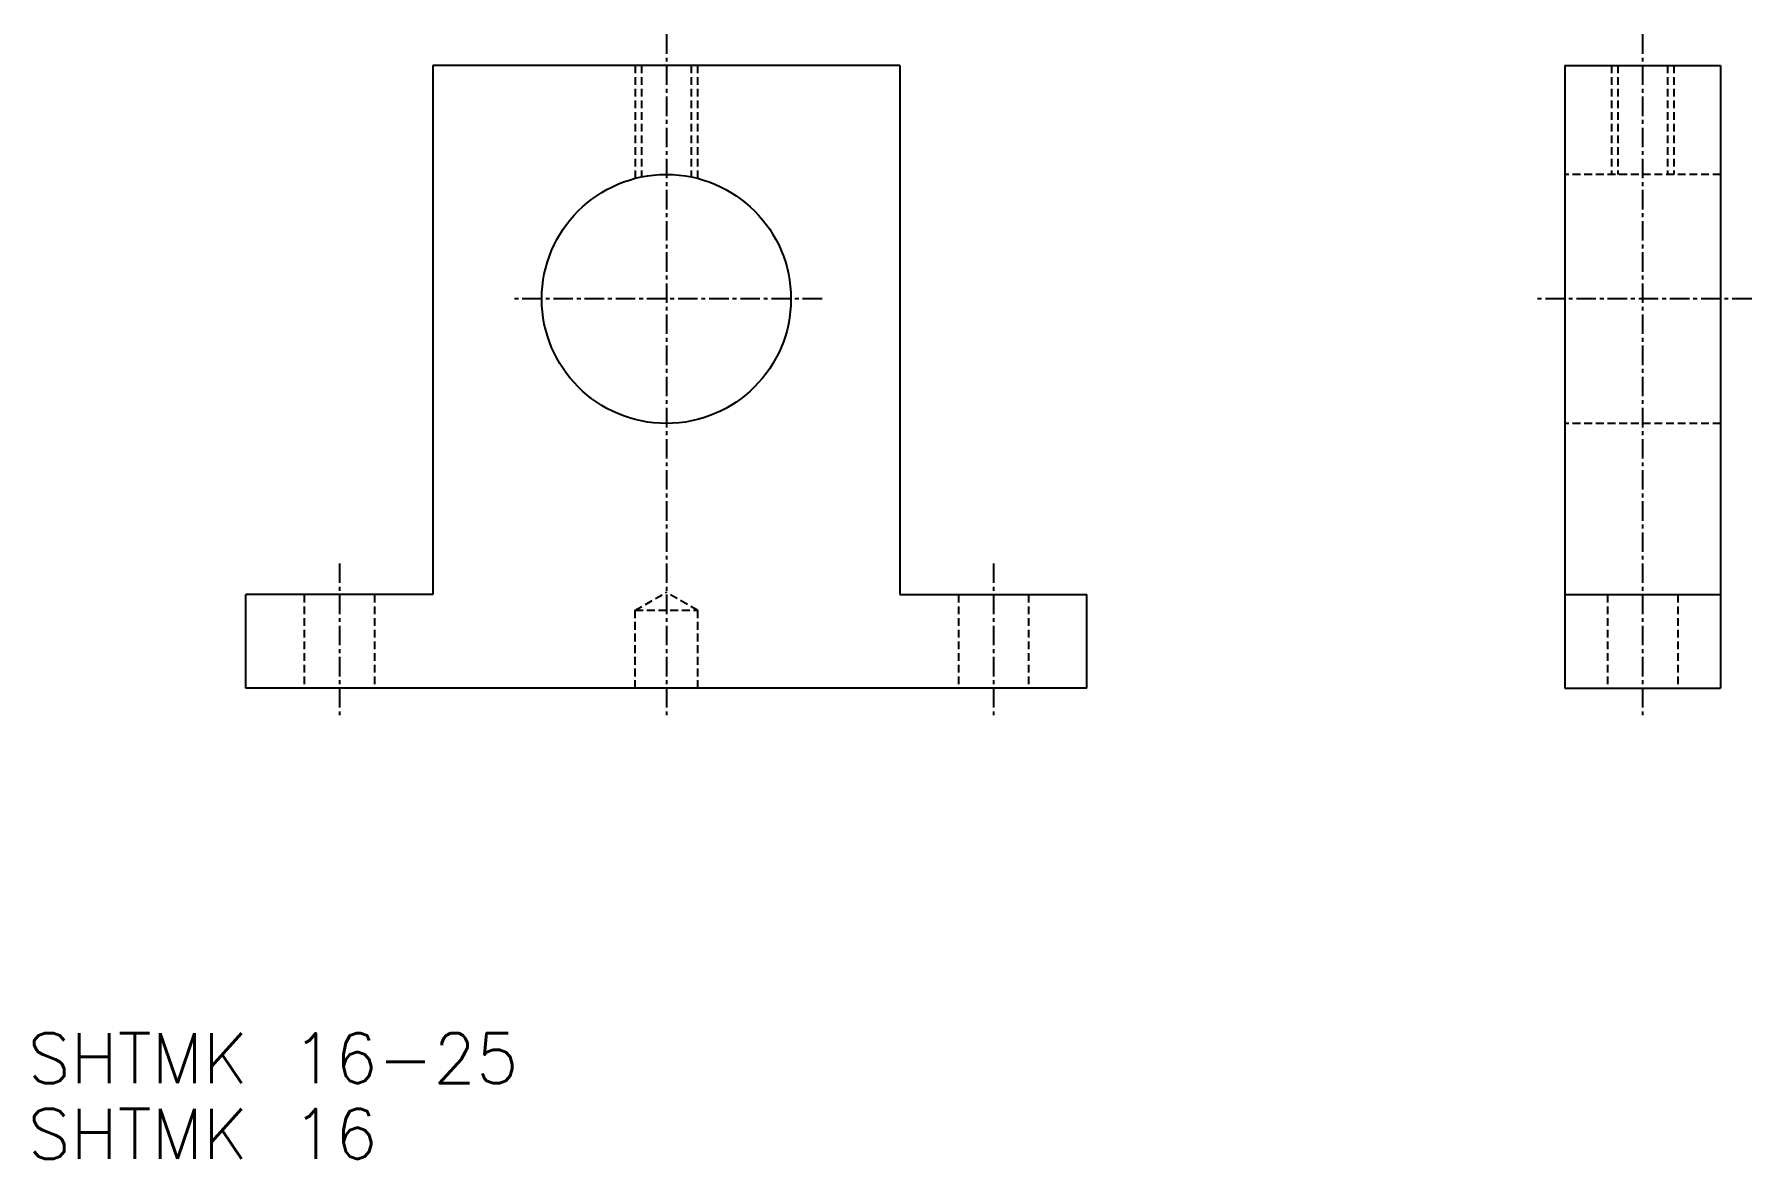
# Model space of a CAD drawing. Extents: x 1126 to 1236, y 50 to 122.
import ezdxf

# ---------------------------------------------------------------- set-up
doc = ezdxf.new("R2010")
doc.units = 0
doc.linetypes.add('CENTER', pattern=[2, 1.25, -0.25, 0.25, -0.25])
doc.linetypes.add('DASHED', pattern=[0.75, 0.5, -0.25])
doc.layers.get('0').update_dxf_attribs({"linetype": 'CONTINUOUS'})
doc.layers.add('CENTER', color=1, linetype='CENTER')
doc.styles.get("Standard").update_dxf_attribs({"font": 'txt.shx', "bigfont": 'bigfont.shx'})

msp = doc.modelspace()

# ---------------------------------------------------------------- linework, layer by layer
at = {"color": 7, "linetype": 'CONTINUOUS'}
for p, q in [((1151.8, 120.32), (1151.8, 86.32)), ((1181.8, 120.32), (1151.8, 120.32)), ((1181.8, 120.32), (1181.8, 86.32)), ((1224.49, 120.32), (1224.49, 80.32)), ((1224.49, 120.32), (1234.49, 120.32)), ((1234.49, 120.32), (1234.49, 80.32)), ((1139.8, 80.32), (1139.8, 86.32)), ((1151.8, 86.32), (1139.8, 86.32)), ((1181.8, 86.32), (1193.8, 86.32)), ((1193.8, 80.32), (1193.8, 86.32)), ((1224.49, 86.32), (1234.49, 86.32)), ((1193.8, 80.32), (1139.8, 80.32)), ((1166.8, 80.32), (1166.8, 80.32)), ((1166.8, 80.32), (1166.8, 80.32)), ((1166.8, 80.32), (1166.8, 80.32)), ((1166.8, 80.32), (1166.8, 80.32)), ((1166.8, 80.32), (1166.8, 80.32)), ((1180.3, 80.32), (1180.3, 80.32)), ((1224.49, 80.32), (1234.49, 80.32))]:
    msp.add_line(p, q, dxfattribs=at)
at = {"color": 3, "linetype": 'DASHED'}
for p, q in [((1164.8, 120.32), (1164.8, 113.07)), ((1165.2, 120.32), (1165.2, 113.16)), ((1168.4, 120.32), (1168.4, 113.16)), ((1168.8, 120.32), (1168.8, 113.07)), ((1227.49, 120.32), (1227.49, 113.32)), ((1227.89, 120.32), (1227.89, 113.32)), ((1231.09, 120.32), (1231.09, 113.32)), ((1231.49, 120.32), (1231.49, 113.32)), ((1234.49, 113.32), (1224.49, 113.32)), ((1234.49, 97.32), (1224.49, 97.32)), ((1143.55, 86.32), (1143.55, 80.32)), ((1148.05, 86.32), (1148.05, 80.32)), ((1164.8, 85.32), (1166.8, 86.47)), ((1168.8, 85.32), (1166.8, 86.47)), ((1185.55, 86.32), (1185.55, 80.32)), ((1190.05, 86.32), (1190.05, 80.32)), ((1227.24, 86.32), (1227.24, 80.32)), ((1231.74, 86.32), (1231.74, 80.32)), ((1164.8, 80.32), (1164.8, 85.32)), ((1164.8, 85.32), (1168.8, 85.32)), ((1168.8, 85.32), (1168.8, 80.32))]:
    msp.add_line(p, q, dxfattribs=at)
at = {"color": 7, "linetype": 'CONTINUOUS'}
msp.add_circle((1166.8, 105.32), 8, dxfattribs=at)
at = {"layer": 'CENTER', "color": 1, "linetype": 'CENTER'}
for p, q in [((1166.8, 122.32), (1166.8, 78.32)), ((1229.49, 122.32), (1229.49, 78.32)), ((1176.8, 105.32), (1156.8, 105.32)), ((1236.49, 105.32), (1222.49, 105.32)), ((1145.8, 88.32), (1145.8, 78.32)), ((1187.8, 88.32), (1187.8, 78.32))]:
    msp.add_line(p, q, dxfattribs=at)

# ---------------------------------------------------------------- texts
at = {"color": 7, "linetype": 'CONTINUOUS'}
for s, p in [('SHTMK 16-25', (1125.8, 54.94)), ('SHTMK 16', (1125.8, 50.08))]:
    msp.add_text(s, height=3.2, dxfattribs=at).set_placement(p)

doc.saveas('drawing.dxf')
